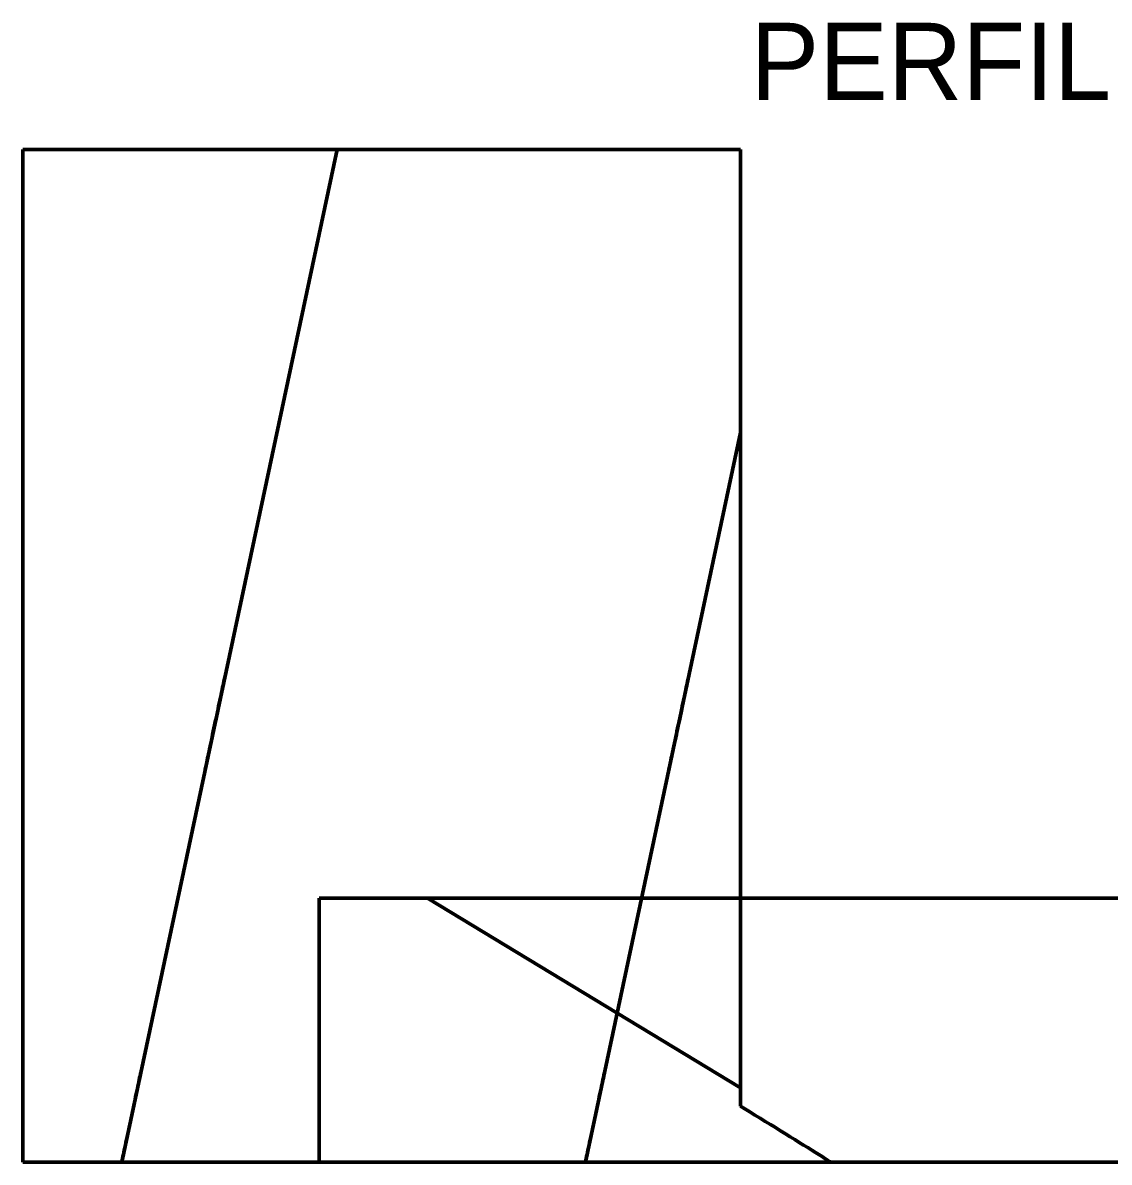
# Model space of a CAD drawing. Header units: millimetres. Extents: x 0 to 594, y 0 to 420.
# Drawn here: x 288.2 to 337.6, y 240.7 to 292.4 of the extents above; entities that cross this region are included whole.
import ezdxf
from ezdxf.enums import TextEntityAlignment as Align

# ---------------------------------------------------------------- set-up
doc = ezdxf.new("R2010")
doc.units = ezdxf.units.MM
doc.linetypes.add('DASHED', pattern=[1.524, 1.27, -0.254])
for name, color, linetype, lineweight in [('OCULTA', 8, 'DASHED', 25), ('TEXTO', 7, 'CONTINUOUS', 25), ('VISIBLE', 7, 'CONTINUOUS', 50)]:
    doc.layers.add(name, color=color, linetype=linetype, lineweight=lineweight)

msp = doc.modelspace()

# ---------------------------------------------------------------- linework, layer by layer
at = {"layer": 'OCULTA'}
for p, q in [((288.205, 286.691), (288.205, 286.691)), ((288.205, 240.691), (288.205, 286.691)), ((320.805, 286.691), (288.205, 286.691)), ((320.805, 286.691), (302.477, 286.691)), ((302.477, 286.691), (302.477, 286.691)), ((320.805, 273.836), (320.805, 286.691)), ((320.805, 286.691), (320.805, 286.691)), ((320.805, 244.072), (320.805, 286.691)), ((320.805, 286.691), (320.805, 286.691)), ((313.76, 240.691), (320.805, 273.836)), ((320.805, 273.836), (320.805, 273.836)), ((288.205, 262.887), (288.205, 262.891)), ((297.417, 262.887), (297.418, 262.891)), ((318.477, 262.887), (318.478, 262.891)), ((320.805, 262.887), (320.805, 262.891)), ((288.205, 262.872), (288.205, 262.887)), ((288.205, 262.849), (288.205, 262.872)), ((288.205, 262.816), (288.205, 262.849)), ((288.205, 262.774), (288.205, 262.816)), ((288.205, 262.724), (288.205, 262.774)), ((288.205, 262.664), (288.205, 262.724)), ((288.205, 262.596), (288.205, 262.664)), ((288.205, 262.52), (288.205, 262.596)), ((288.205, 262.437), (288.205, 262.52)), ((288.205, 262.345), (288.205, 262.437)), ((297.321, 262.437), (297.339, 262.52)), ((297.339, 262.52), (297.355, 262.596)), ((297.37, 262.664), (297.383, 262.724)), ((297.393, 262.774), (297.402, 262.816)), ((297.409, 262.849), (297.414, 262.872)), ((318.362, 262.345), (318.382, 262.437)), ((318.416, 262.596), (318.43, 262.664)), ((318.443, 262.724), (318.454, 262.774)), ((318.462, 262.816), (318.469, 262.849)), ((320.805, 262.872), (320.805, 262.887)), ((320.805, 262.849), (320.805, 262.872)), ((320.805, 262.816), (320.805, 262.849)), ((320.805, 262.774), (320.805, 262.816)), ((320.805, 262.724), (320.805, 262.774)), ((320.805, 262.664), (320.805, 262.724)), ((320.805, 262.596), (320.805, 262.664)), ((320.805, 262.52), (320.805, 262.596)), ((320.805, 262.437), (320.805, 262.52)), ((320.805, 262.345), (320.805, 262.437)), ((288.205, 262.247), (288.205, 262.345)), ((288.205, 262.142), (288.205, 262.247)), ((288.205, 262.031), (288.205, 262.142)), ((288.205, 261.913), (288.205, 262.031)), ((288.205, 261.791), (288.205, 261.913)), ((297.184, 261.791), (297.21, 261.913)), ((297.235, 262.031), (297.21, 261.913)), ((297.235, 262.031), (297.259, 262.142)), ((297.281, 262.247), (297.302, 262.345)), ((318.271, 261.913), (318.295, 262.031)), ((318.341, 262.247), (318.362, 262.345)), ((320.805, 262.247), (320.805, 262.345)), ((320.805, 262.142), (320.805, 262.247)), ((320.805, 262.031), (320.805, 262.142)), ((320.805, 261.913), (320.805, 262.031)), ((320.805, 261.791), (320.805, 261.913)), ((288.205, 261.664), (288.205, 261.791)), ((288.205, 261.533), (288.205, 261.664)), ((288.205, 261.398), (288.205, 261.533)), ((288.205, 261.261), (288.205, 261.398)), ((297.072, 261.261), (297.101, 261.398)), ((297.129, 261.533), (297.157, 261.664)), ((318.19, 261.533), (318.161, 261.398)), ((320.805, 261.664), (320.805, 261.791)), ((320.805, 261.533), (320.805, 261.664)), ((320.805, 261.398), (320.805, 261.533)), ((320.805, 261.261), (320.805, 261.398)), ((288.205, 261.12), (288.205, 261.261)), ((288.205, 260.978), (288.205, 261.12)), ((288.205, 260.835), (288.205, 260.978)), ((288.205, 260.691), (288.205, 260.835)), ((297.012, 260.978), (297.042, 261.12)), ((297.042, 261.12), (297.072, 261.261)), ((318.011, 260.691), (318.041, 260.835)), ((318.072, 260.978), (318.102, 261.12)), ((320.805, 261.12), (320.805, 261.261)), ((320.805, 260.978), (320.805, 261.12)), ((320.805, 260.835), (320.805, 260.978)), ((320.805, 260.691), (320.805, 260.835)), ((288.205, 260.547), (288.205, 260.691)), ((288.205, 260.404), (288.205, 260.547)), ((288.205, 260.262), (288.205, 260.404)), ((296.859, 260.262), (296.889, 260.404)), ((296.92, 260.547), (296.95, 260.691)), ((317.98, 260.547), (318.011, 260.691)), ((320.805, 260.547), (320.805, 260.691)), ((320.805, 260.404), (320.805, 260.547)), ((320.805, 260.262), (320.805, 260.404)), ((288.205, 260.122), (288.205, 260.262)), ((288.205, 259.984), (288.205, 260.122)), ((288.205, 259.849), (288.205, 259.984)), ((288.205, 259.718), (288.205, 259.849)), ((296.744, 259.718), (296.772, 259.849)), ((296.772, 259.849), (296.8, 259.984)), ((296.8, 259.984), (296.829, 260.122)), ((296.829, 260.122), (296.859, 260.262)), ((317.86, 259.984), (317.832, 259.849)), ((317.89, 260.122), (317.919, 260.262)), ((320.805, 260.122), (320.805, 260.262)), ((320.805, 259.984), (320.805, 260.122)), ((320.805, 259.849), (320.805, 259.984)), ((320.805, 259.718), (320.805, 259.849)), ((288.205, 259.718), (288.205, 259.591)), ((288.205, 259.469), (288.205, 259.591)), ((288.205, 259.352), (288.205, 259.469)), ((288.205, 259.241), (288.205, 259.352)), ((296.642, 259.241), (296.666, 259.352)), ((317.726, 259.352), (317.751, 259.469)), ((317.751, 259.469), (317.777, 259.591)), ((320.805, 259.718), (320.805, 259.591)), ((320.805, 259.469), (320.805, 259.591)), ((320.805, 259.352), (320.805, 259.469)), ((320.805, 259.241), (320.805, 259.352)), ((288.205, 259.241), (288.205, 259.136)), ((288.205, 259.037), (288.205, 259.136)), ((288.205, 258.946), (288.205, 259.037)), ((288.205, 258.862), (288.205, 258.946)), ((288.205, 258.786), (288.205, 258.862)), ((288.205, 258.718), (288.205, 258.786)), ((296.546, 258.786), (296.562, 258.862)), ((296.599, 259.037), (296.62, 259.136)), ((317.591, 258.718), (317.606, 258.786)), ((317.606, 258.786), (317.622, 258.862)), ((317.622, 258.862), (317.64, 258.946)), ((317.702, 259.241), (317.68, 259.136)), ((320.805, 259.241), (320.805, 259.136)), ((320.805, 259.037), (320.805, 259.136)), ((320.805, 258.946), (320.805, 259.037)), ((320.805, 258.862), (320.805, 258.946)), ((320.805, 258.786), (320.805, 258.862)), ((320.805, 258.718), (320.805, 258.786)), ((288.205, 258.659), (288.205, 258.718)), ((288.205, 258.659), (288.205, 258.608)), ((288.205, 258.566), (288.205, 258.608)), ((288.205, 258.566), (288.205, 258.534)), ((288.205, 258.534), (288.205, 258.51)), ((288.205, 258.51), (288.205, 258.496)), ((288.205, 258.496), (288.205, 258.491)), ((296.492, 258.534), (296.487, 258.51)), ((296.499, 258.566), (296.508, 258.608)), ((296.518, 258.659), (296.531, 258.718)), ((317.544, 258.496), (317.543, 258.491)), ((317.547, 258.51), (317.544, 258.496)), ((317.552, 258.534), (317.547, 258.51)), ((317.559, 258.566), (317.568, 258.608)), ((320.805, 258.659), (320.805, 258.718)), ((320.805, 258.659), (320.805, 258.608)), ((320.805, 258.566), (320.805, 258.608)), ((320.805, 258.566), (320.805, 258.534)), ((320.805, 258.534), (320.805, 258.51)), ((320.805, 258.51), (320.805, 258.496)), ((320.805, 258.496), (320.805, 258.491)), ((301.668, 240.691), (301.668, 252.691)), ((306.594, 252.691), (301.668, 252.691)), ((301.668, 252.691), (301.8, 252.691)), ((301.8, 252.691), (302.438, 252.691)), ((302.438, 252.691), (303.203, 252.691)), ((303.203, 252.691), (304.092, 252.691)), ((304.092, 252.691), (305.105, 252.691)), ((305.105, 252.691), (306.242, 252.691)), ((306.242, 252.691), (307.5, 252.691)), ((307.484, 252.691), (306.594, 252.691)), ((307.579, 252.691), (307.484, 252.691)), ((308.879, 252.691), (307.5, 252.691)), ((309.135, 252.691), (307.579, 252.691)), ((308.879, 252.691), (310.377, 252.691)), ((309.257, 252.691), (309.135, 252.691)), ((311.247, 252.691), (309.257, 252.691)), ((310.377, 252.691), (311.992, 252.691)), ((311.395, 252.691), (311.247, 252.691)), ((313.809, 252.691), (311.395, 252.691)), ((311.992, 252.691), (313.723, 252.691)), ((315.567, 252.691), (313.723, 252.691)), ((313.983, 252.691), (313.809, 252.691)), ((316.811, 252.691), (313.983, 252.691)), ((317.523, 252.691), (315.567, 252.691)), ((317.009, 252.691), (316.811, 252.691)), ((320.24, 252.691), (317.009, 252.691)), ((319.588, 252.691), (317.523, 252.691)), ((321.76, 252.691), (319.588, 252.691)), ((320.462, 252.691), (320.24, 252.691)), ((324.081, 252.691), (320.462, 252.691)), ((321.76, 252.691), (324.037, 252.691)), ((326.417, 252.691), (324.037, 252.691)), ((324.326, 252.691), (324.081, 252.691)), ((328.318, 252.691), (324.326, 252.691)), ((326.417, 252.691), (328.895, 252.691)), ((328.585, 252.691), (328.318, 252.691)), ((332.932, 252.691), (328.585, 252.691)), ((331.471, 252.691), (328.895, 252.691)), ((331.471, 252.691), (334.14, 252.691)), ((333.22, 252.691), (332.932, 252.691)), ((337.905, 252.691), (333.22, 252.691)), ((336.901, 252.691), (334.14, 252.691)), ((339.749, 252.691), (336.901, 252.691)), ((288.205, 244.887), (288.205, 244.891)), ((288.205, 244.872), (288.205, 244.887)), ((288.205, 244.849), (288.205, 244.872)), ((288.205, 244.816), (288.205, 244.849)), ((288.205, 244.774), (288.205, 244.816)), ((293.567, 244.774), (293.576, 244.816)), ((293.588, 244.872), (293.591, 244.887)), ((293.591, 244.887), (293.592, 244.891)), ((314.636, 244.816), (314.643, 244.849)), ((314.648, 244.872), (314.651, 244.887)), ((320.805, 244.887), (320.805, 244.891)), ((320.805, 244.872), (320.805, 244.887)), ((320.805, 244.849), (320.805, 244.872)), ((320.805, 244.816), (320.805, 244.849)), ((320.805, 244.774), (320.805, 244.816)), ((288.205, 244.724), (288.205, 244.774)), ((288.205, 244.664), (288.205, 244.724)), ((288.205, 244.596), (288.205, 244.664)), ((288.205, 244.52), (288.205, 244.596)), ((288.205, 244.437), (288.205, 244.52)), ((288.205, 244.345), (288.205, 244.437)), ((288.205, 244.247), (288.205, 244.345)), ((293.476, 244.345), (293.495, 244.437)), ((293.495, 244.437), (293.513, 244.52)), ((293.513, 244.52), (293.529, 244.596)), ((293.544, 244.664), (293.557, 244.724)), ((314.515, 244.247), (314.536, 244.345)), ((314.59, 244.596), (314.604, 244.664)), ((314.628, 244.774), (314.617, 244.724)), ((320.805, 244.724), (320.805, 244.774)), ((320.805, 244.664), (320.805, 244.724)), ((320.805, 244.596), (320.805, 244.664)), ((320.805, 244.52), (320.805, 244.596)), ((320.805, 244.437), (320.805, 244.52)), ((320.805, 244.345), (320.805, 244.437)), ((320.805, 244.247), (320.805, 244.345)), ((288.205, 244.142), (288.205, 244.247)), ((288.205, 244.031), (288.205, 244.142)), ((288.205, 243.913), (288.205, 244.031)), ((288.205, 243.791), (288.205, 243.913)), ((288.205, 243.664), (288.205, 243.791)), ((293.384, 243.913), (293.358, 243.791)), ((293.384, 243.913), (293.409, 244.031)), ((293.409, 244.031), (293.433, 244.142)), ((314.392, 243.664), (314.419, 243.791)), ((314.493, 244.142), (314.515, 244.247)), ((320.805, 244.142), (320.805, 244.247)), ((320.805, 244.031), (320.805, 244.142)), ((320.805, 244.072), (320.805, 243.701)), ((320.805, 243.913), (320.805, 244.031)), ((320.805, 243.791), (320.805, 243.913)), ((320.805, 243.664), (320.805, 243.791)), ((288.205, 243.533), (288.205, 243.664)), ((288.205, 243.398), (288.205, 243.533)), ((288.205, 243.261), (288.205, 243.398)), ((288.205, 243.12), (288.205, 243.261)), ((293.246, 243.261), (293.275, 243.398)), ((293.303, 243.533), (293.331, 243.664)), ((314.335, 243.398), (314.364, 243.533)), ((320.805, 243.701), (320.805, 243.32)), ((320.805, 243.533), (320.805, 243.664)), ((320.805, 243.398), (320.805, 243.533)), ((320.805, 243.261), (320.805, 243.398)), ((320.805, 243.32), (320.805, 243.236)), ((320.805, 243.236), (320.805, 243.261)), ((320.995, 243.12), (320.805, 243.236)), ((288.205, 242.978), (288.205, 243.12)), ((288.205, 242.835), (288.205, 242.978)), ((288.205, 242.691), (288.205, 242.835)), ((293.124, 242.691), (293.155, 242.835)), ((293.155, 242.835), (293.186, 242.978)), ((314.185, 242.691), (314.215, 242.835)), ((314.215, 242.835), (314.246, 242.978)), ((321.226, 242.978), (320.995, 243.12)), ((321.46, 242.835), (321.226, 242.978)), ((321.694, 242.691), (321.46, 242.835)), ((288.205, 242.547), (288.205, 242.691)), ((288.205, 242.404), (288.205, 242.547)), ((288.205, 242.262), (288.205, 242.404)), ((288.205, 242.122), (288.205, 242.262)), ((293.063, 242.404), (293.094, 242.547)), ((314.064, 242.122), (314.093, 242.262)), ((314.093, 242.262), (314.124, 242.404)), ((321.928, 242.547), (321.694, 242.691)), ((322.161, 242.404), (321.928, 242.547)), ((322.392, 242.262), (322.161, 242.404)), ((322.619, 242.122), (322.392, 242.262)), ((288.205, 241.984), (288.205, 242.122)), ((288.205, 241.849), (288.205, 241.984)), ((288.205, 241.718), (288.205, 241.849)), ((288.205, 241.718), (288.205, 241.591)), ((292.918, 241.718), (292.946, 241.849)), ((292.946, 241.849), (292.974, 241.984)), ((313.978, 241.718), (313.951, 241.591)), ((314.034, 241.984), (314.064, 242.122)), ((322.841, 241.984), (322.619, 242.122)), ((323.059, 241.849), (322.841, 241.984)), ((323.271, 241.718), (323.059, 241.849)), ((323.475, 241.591), (323.271, 241.718)), ((288.205, 241.469), (288.205, 241.591)), ((288.205, 241.352), (288.205, 241.469)), ((288.205, 241.241), (288.205, 241.352)), ((288.205, 241.241), (288.205, 241.136)), ((292.816, 241.241), (292.794, 241.136)), ((313.876, 241.241), (313.854, 241.136)), ((313.9, 241.352), (313.925, 241.469)), ((313.925, 241.469), (313.951, 241.591)), ((323.671, 241.469), (323.475, 241.591)), ((323.697, 241.453), (323.671, 241.469)), ((323.859, 241.352), (323.697, 241.453)), ((324.037, 241.241), (323.859, 241.352)), ((324.037, 241.241), (324.205, 241.136)), ((288.205, 241.037), (288.205, 241.136)), ((288.205, 240.946), (288.205, 241.037)), ((288.205, 240.862), (288.205, 240.946)), ((288.205, 240.862), (288.205, 240.786)), ((288.205, 240.718), (288.205, 240.786)), ((288.205, 240.691), (288.205, 240.718)), ((288.205, 240.691), (288.205, 240.691)), ((292.699, 240.691), (288.205, 240.691)), ((301.668, 240.691), (288.205, 240.691)), ((288.205, 240.691), (288.205, 240.691)), ((292.699, 240.691), (292.705, 240.718)), ((313.76, 240.691), (292.699, 240.691)), ((292.699, 240.691), (292.699, 240.691)), ((292.699, 240.691), (292.699, 240.691)), ((292.773, 241.037), (292.794, 241.136)), ((301.668, 240.691), (301.8, 240.691)), ((301.8, 240.691), (302.438, 240.691)), ((302.438, 240.691), (303.203, 240.691)), ((303.203, 240.691), (304.092, 240.691)), ((304.092, 240.691), (305.105, 240.691)), ((305.105, 240.691), (306.242, 240.691)), ((306.242, 240.691), (307.5, 240.691)), ((308.879, 240.691), (307.5, 240.691)), ((308.879, 240.691), (310.377, 240.691)), ((310.377, 240.691), (311.992, 240.691)), ((311.992, 240.691), (313.723, 240.691)), ((315.567, 240.691), (313.723, 240.691)), ((313.76, 240.691), (313.765, 240.718)), ((324.907, 240.691), (313.76, 240.691)), ((313.76, 240.691), (313.76, 240.691)), ((313.76, 240.691), (313.76, 240.691)), ((313.765, 240.718), (313.78, 240.786)), ((313.796, 240.862), (313.78, 240.786)), ((313.796, 240.862), (313.814, 240.946)), ((313.833, 241.037), (313.814, 240.946)), ((317.523, 240.691), (315.567, 240.691)), ((319.588, 240.691), (317.523, 240.691)), ((321.76, 240.691), (319.588, 240.691)), ((321.76, 240.691), (324.037, 240.691)), ((326.417, 240.691), (324.037, 240.691)), ((324.362, 241.037), (324.205, 241.136)), ((324.507, 240.946), (324.362, 241.037)), ((324.639, 240.862), (324.507, 240.946)), ((324.639, 240.862), (324.759, 240.786)), ((324.865, 240.718), (324.759, 240.786)), ((324.907, 240.691), (324.865, 240.718)), ((325.056, 240.691), (324.907, 240.691)), ((325.074, 240.691), (325.056, 240.691)), ((325.61, 240.691), (325.074, 240.691)), ((325.661, 240.691), (325.61, 240.691)), ((326.552, 240.691), (325.661, 240.691)), ((326.417, 240.691), (328.895, 240.691)), ((326.638, 240.691), (326.552, 240.691)), ((327.88, 240.691), (326.638, 240.691)), ((327.999, 240.691), (327.88, 240.691)), ((329.587, 240.691), (327.999, 240.691)), ((331.471, 240.691), (328.895, 240.691)), ((329.74, 240.691), (329.587, 240.691)), ((331.666, 240.691), (329.74, 240.691)), ((331.471, 240.691), (334.14, 240.691)), ((331.852, 240.691), (331.666, 240.691)), ((334.109, 240.691), (331.852, 240.691)), ((334.327, 240.691), (334.109, 240.691)), ((336.901, 240.691), (334.14, 240.691)), ((336.905, 240.691), (334.327, 240.691)), ((339.749, 240.691), (336.901, 240.691)), ((337.153, 240.691), (336.905, 240.691)), ((340.041, 240.691), (337.153, 240.691))]:
    msp.add_line(p, q, dxfattribs=at)
at = {"layer": 'VISIBLE'}
for p, q in [((288.205, 240.691), (288.205, 286.691)), ((320.805, 286.691), (288.205, 286.691)), ((288.205, 286.691), (288.205, 286.691)), ((288.205, 286.691), (288.205, 286.691)), ((288.205, 286.691), (320.805, 286.691)), ((288.205, 240.691), (288.205, 286.691)), ((292.699, 240.691), (302.477, 286.691)), ((292.699, 240.691), (302.477, 286.691)), ((320.805, 286.691), (302.477, 286.691)), ((320.805, 244.072), (320.805, 286.691)), ((320.805, 273.836), (320.805, 286.691)), ((320.805, 286.691), (320.805, 286.691)), ((320.805, 286.691), (320.805, 286.691)), ((320.805, 286.691), (320.805, 252.691)), ((313.76, 240.691), (320.805, 273.836)), ((288.205, 262.891), (288.205, 262.887)), ((297.418, 262.891), (297.417, 262.887)), ((318.478, 262.891), (318.477, 262.887)), ((320.805, 262.891), (320.805, 262.887)), ((288.205, 262.872), (288.205, 262.887)), ((288.205, 262.872), (288.205, 262.849)), ((288.205, 262.816), (288.205, 262.849)), ((288.205, 262.774), (288.205, 262.816)), ((288.205, 262.774), (288.205, 262.724)), ((288.205, 262.664), (288.205, 262.724)), ((288.205, 262.596), (288.205, 262.664)), ((288.205, 262.596), (288.205, 262.52)), ((288.205, 262.437), (288.205, 262.52)), ((288.205, 262.345), (288.205, 262.437)), ((297.302, 262.345), (297.321, 262.437)), ((297.302, 262.345), (297.321, 262.437)), ((297.321, 262.437), (297.339, 262.52)), ((297.355, 262.596), (297.339, 262.52)), ((297.355, 262.596), (297.37, 262.664)), ((297.355, 262.596), (297.37, 262.664)), ((297.37, 262.664), (297.383, 262.724)), ((297.383, 262.724), (297.393, 262.774)), ((297.393, 262.774), (297.383, 262.724)), ((297.393, 262.774), (297.402, 262.816)), ((297.402, 262.816), (297.409, 262.849)), ((297.402, 262.816), (297.409, 262.849)), ((297.414, 262.872), (297.409, 262.849)), ((297.414, 262.872), (297.417, 262.887)), ((297.414, 262.872), (297.417, 262.887)), ((318.362, 262.345), (318.382, 262.437)), ((318.382, 262.437), (318.4, 262.52)), ((318.382, 262.437), (318.4, 262.52)), ((318.4, 262.52), (318.416, 262.596)), ((318.416, 262.596), (318.4, 262.52)), ((318.416, 262.596), (318.43, 262.664)), ((318.43, 262.664), (318.443, 262.724)), ((318.43, 262.664), (318.443, 262.724)), ((318.454, 262.774), (318.443, 262.724)), ((318.454, 262.774), (318.462, 262.816)), ((318.454, 262.774), (318.462, 262.816)), ((318.462, 262.816), (318.469, 262.849)), ((318.469, 262.849), (318.474, 262.872)), ((318.474, 262.872), (318.469, 262.849)), ((318.474, 262.872), (318.477, 262.887)), ((318.474, 262.872), (318.477, 262.887)), ((320.805, 262.872), (320.805, 262.887)), ((320.805, 262.872), (320.805, 262.849)), ((320.805, 262.816), (320.805, 262.849)), ((320.805, 262.774), (320.805, 262.816)), ((320.805, 262.774), (320.805, 262.724)), ((320.805, 262.664), (320.805, 262.724)), ((320.805, 262.596), (320.805, 262.664)), ((320.805, 262.596), (320.805, 262.52)), ((320.805, 262.437), (320.805, 262.52)), ((320.805, 262.345), (320.805, 262.437)), ((288.205, 262.247), (288.205, 262.345)), ((288.205, 262.247), (288.205, 262.142)), ((288.205, 262.031), (288.205, 262.142)), ((288.205, 261.913), (288.205, 262.031)), ((288.205, 261.791), (288.205, 261.913)), ((297.184, 261.791), (297.21, 261.913)), ((297.235, 262.031), (297.21, 261.913)), ((297.235, 262.031), (297.259, 262.142)), ((297.259, 262.142), (297.281, 262.247)), ((297.281, 262.247), (297.259, 262.142)), ((297.281, 262.247), (297.302, 262.345)), ((318.245, 261.791), (318.271, 261.913)), ((318.245, 261.791), (318.271, 261.913)), ((318.271, 261.913), (318.295, 262.031)), ((318.295, 262.031), (318.319, 262.142)), ((318.295, 262.031), (318.319, 262.142)), ((318.319, 262.142), (318.341, 262.247)), ((318.341, 262.247), (318.319, 262.142)), ((318.341, 262.247), (318.362, 262.345)), ((320.805, 262.247), (320.805, 262.345)), ((320.805, 262.247), (320.805, 262.142)), ((320.805, 262.031), (320.805, 262.142)), ((320.805, 261.913), (320.805, 262.031)), ((320.805, 261.791), (320.805, 261.913)), ((288.205, 261.664), (288.205, 261.791)), ((288.205, 261.533), (288.205, 261.664)), ((288.205, 261.398), (288.205, 261.533)), ((288.205, 261.261), (288.205, 261.398)), ((297.072, 261.261), (297.101, 261.398)), ((297.101, 261.398), (297.129, 261.533)), ((297.101, 261.398), (297.129, 261.533)), ((297.129, 261.533), (297.157, 261.664)), ((297.157, 261.664), (297.184, 261.791)), ((297.157, 261.664), (297.184, 261.791)), ((318.132, 261.261), (318.161, 261.398)), ((318.132, 261.261), (318.161, 261.398)), ((318.19, 261.533), (318.161, 261.398)), ((318.19, 261.533), (318.218, 261.664)), ((318.19, 261.533), (318.218, 261.664)), ((318.218, 261.664), (318.245, 261.791)), ((318.218, 261.664), (318.245, 261.791)), ((320.805, 261.664), (320.805, 261.791)), ((320.805, 261.533), (320.805, 261.664)), ((320.805, 261.398), (320.805, 261.533)), ((320.805, 261.261), (320.805, 261.398)), ((288.205, 261.12), (288.205, 261.261)), ((288.205, 260.978), (288.205, 261.12)), ((288.205, 260.835), (288.205, 260.978)), ((288.205, 260.691), (288.205, 260.835)), ((296.95, 260.691), (296.981, 260.835)), ((296.95, 260.691), (296.981, 260.835)), ((296.981, 260.835), (297.012, 260.978)), ((296.981, 260.835), (297.012, 260.978)), ((297.012, 260.978), (297.042, 261.12)), ((297.042, 261.12), (297.072, 261.261)), ((318.011, 260.691), (318.041, 260.835)), ((318.041, 260.835), (318.072, 260.978)), ((318.041, 260.835), (318.072, 260.978)), ((318.072, 260.978), (318.102, 261.12)), ((318.102, 261.12), (318.132, 261.261)), ((318.102, 261.12), (318.132, 261.261)), ((320.805, 261.12), (320.805, 261.261)), ((320.805, 260.978), (320.805, 261.12)), ((320.805, 260.835), (320.805, 260.978)), ((320.805, 260.691), (320.805, 260.835)), ((288.205, 260.547), (288.205, 260.691)), ((288.205, 260.404), (288.205, 260.547)), ((288.205, 260.262), (288.205, 260.404)), ((296.859, 260.262), (296.889, 260.404)), ((296.889, 260.404), (296.92, 260.547)), ((296.889, 260.404), (296.92, 260.547)), ((296.92, 260.547), (296.95, 260.691)), ((317.919, 260.262), (317.95, 260.404)), ((317.919, 260.262), (317.95, 260.404)), ((317.95, 260.404), (317.98, 260.547)), ((317.95, 260.404), (317.98, 260.547)), ((317.98, 260.547), (318.011, 260.691)), ((320.805, 260.547), (320.805, 260.691)), ((320.805, 260.404), (320.805, 260.547)), ((320.805, 260.262), (320.805, 260.404)), ((288.205, 260.122), (288.205, 260.262)), ((288.205, 259.984), (288.205, 260.122)), ((288.205, 259.849), (288.205, 259.984)), ((288.205, 259.718), (288.205, 259.849)), ((296.744, 259.718), (296.772, 259.849)), ((296.772, 259.849), (296.8, 259.984)), ((296.8, 259.984), (296.829, 260.122)), ((296.829, 260.122), (296.859, 260.262)), ((317.804, 259.718), (317.832, 259.849)), ((317.804, 259.718), (317.832, 259.849)), ((317.86, 259.984), (317.832, 259.849)), ((317.86, 259.984), (317.89, 260.122)), ((317.86, 259.984), (317.89, 260.122)), ((317.89, 260.122), (317.919, 260.262)), ((320.805, 260.122), (320.805, 260.262)), ((320.805, 259.984), (320.805, 260.122)), ((320.805, 259.849), (320.805, 259.984)), ((320.805, 259.718), (320.805, 259.849)), ((288.205, 259.591), (288.205, 259.718)), ((288.205, 259.469), (288.205, 259.591)), ((288.205, 259.352), (288.205, 259.469)), ((288.205, 259.241), (288.205, 259.352)), ((296.642, 259.241), (296.666, 259.352)), ((296.666, 259.352), (296.691, 259.469)), ((296.666, 259.352), (296.691, 259.469)), ((296.691, 259.469), (296.717, 259.591)), ((296.691, 259.469), (296.717, 259.591)), ((296.744, 259.718), (296.717, 259.591)), ((296.717, 259.591), (296.744, 259.718)), ((317.702, 259.241), (317.726, 259.352)), ((317.702, 259.241), (317.726, 259.352)), ((317.726, 259.352), (317.751, 259.469)), ((317.751, 259.469), (317.777, 259.591)), ((317.804, 259.718), (317.777, 259.591)), ((317.777, 259.591), (317.804, 259.718)), ((320.805, 259.591), (320.805, 259.718)), ((320.805, 259.469), (320.805, 259.591)), ((320.805, 259.352), (320.805, 259.469)), ((320.805, 259.241), (320.805, 259.352)), ((288.205, 259.136), (288.205, 259.241)), ((288.205, 259.037), (288.205, 259.136)), ((288.205, 258.946), (288.205, 259.037)), ((288.205, 258.862), (288.205, 258.946)), ((288.205, 258.786), (288.205, 258.862)), ((288.205, 258.718), (288.205, 258.786)), ((296.531, 258.718), (296.546, 258.786)), ((296.531, 258.718), (296.546, 258.786)), ((296.546, 258.786), (296.562, 258.862)), ((296.562, 258.862), (296.58, 258.946)), ((296.562, 258.862), (296.58, 258.946)), ((296.599, 259.037), (296.58, 258.946)), ((296.599, 259.037), (296.58, 258.946)), ((296.599, 259.037), (296.62, 259.136)), ((296.642, 259.241), (296.62, 259.136)), ((296.62, 259.136), (296.642, 259.241)), ((317.591, 258.718), (317.606, 258.786)), ((317.606, 258.786), (317.622, 258.862)), ((317.622, 258.862), (317.64, 258.946)), ((317.64, 258.946), (317.659, 259.037)), ((317.64, 258.946), (317.659, 259.037)), ((317.659, 259.037), (317.68, 259.136)), ((317.659, 259.037), (317.68, 259.136)), ((317.68, 259.136), (317.702, 259.241)), ((320.805, 259.136), (320.805, 259.241)), ((320.805, 259.037), (320.805, 259.136)), ((320.805, 258.946), (320.805, 259.037)), ((320.805, 258.862), (320.805, 258.946)), ((320.805, 258.786), (320.805, 258.862)), ((320.805, 258.718), (320.805, 258.786)), ((288.205, 258.659), (288.205, 258.718)), ((288.205, 258.608), (288.205, 258.659)), ((288.205, 258.566), (288.205, 258.608)), ((288.205, 258.534), (288.205, 258.566)), ((288.205, 258.51), (288.205, 258.534)), ((288.205, 258.496), (288.205, 258.51)), ((288.205, 258.491), (288.205, 258.496)), ((296.484, 258.496), (296.483, 258.491)), ((296.483, 258.491), (296.484, 258.496)), ((296.487, 258.51), (296.484, 258.496)), ((296.484, 258.496), (296.487, 258.51)), ((296.487, 258.51), (296.492, 258.534)), ((296.499, 258.566), (296.492, 258.534)), ((296.492, 258.534), (296.499, 258.566)), ((296.499, 258.566), (296.508, 258.608)), ((296.518, 258.659), (296.508, 258.608)), ((296.508, 258.608), (296.518, 258.659)), ((296.518, 258.659), (296.531, 258.718)), ((317.543, 258.491), (317.544, 258.496)), ((317.544, 258.496), (317.547, 258.51)), ((317.547, 258.51), (317.552, 258.534)), ((317.559, 258.566), (317.552, 258.534)), ((317.552, 258.534), (317.559, 258.566)), ((317.559, 258.566), (317.568, 258.608)), ((317.579, 258.659), (317.568, 258.608)), ((317.568, 258.608), (317.579, 258.659)), ((317.579, 258.659), (317.591, 258.718)), ((317.579, 258.659), (317.591, 258.718)), ((320.805, 258.659), (320.805, 258.718)), ((320.805, 258.608), (320.805, 258.659)), ((320.805, 258.566), (320.805, 258.608)), ((320.805, 258.534), (320.805, 258.566)), ((320.805, 258.51), (320.805, 258.534)), ((320.805, 258.496), (320.805, 258.51)), ((320.805, 258.491), (320.805, 258.496)), ((301.668, 240.691), (301.668, 252.691)), ((306.594, 252.691), (301.668, 252.691)), ((301.8, 252.691), (301.668, 252.691)), ((302.438, 252.691), (301.8, 252.691)), ((303.203, 252.691), (302.438, 252.691)), ((304.092, 252.691), (303.203, 252.691)), ((305.105, 252.691), (304.092, 252.691)), ((306.242, 252.691), (305.105, 252.691)), ((307.5, 252.691), (306.242, 252.691)), ((320.805, 244.072), (306.594, 252.691)), ((320.805, 244.072), (306.594, 252.691)), ((306.594, 252.691), (307.415, 252.691)), ((307.415, 252.691), (307.484, 252.691)), ((309.04, 252.691), (307.484, 252.691)), ((308.879, 252.691), (307.5, 252.691)), ((310.377, 252.691), (308.879, 252.691)), ((309.04, 252.691), (309.135, 252.691)), ((309.135, 252.691), (311.125, 252.691)), ((311.992, 252.691), (310.377, 252.691)), ((311.125, 252.691), (311.247, 252.691)), ((311.247, 252.691), (313.661, 252.691)), ((313.723, 252.691), (311.992, 252.691)), ((313.661, 252.691), (313.809, 252.691)), ((315.567, 252.691), (313.723, 252.691)), ((316.637, 252.691), (313.809, 252.691)), ((317.523, 252.691), (315.567, 252.691)), ((316.637, 252.691), (316.811, 252.691)), ((316.811, 252.691), (320.042, 252.691)), ((319.588, 252.691), (317.523, 252.691)), ((321.76, 252.691), (319.588, 252.691)), ((320.24, 252.691), (320.042, 252.691)), ((320.24, 252.691), (323.859, 252.691)), ((320.805, 252.691), (320.805, 252.691)), ((320.805, 252.691), (320.805, 252.691)), ((320.805, 252.691), (320.805, 252.691)), ((320.805, 252.691), (320.805, 252.691)), ((320.805, 252.691), (320.805, 252.691)), ((320.805, 252.691), (320.805, 252.691)), ((320.805, 252.691), (320.805, 252.691)), ((320.805, 252.691), (320.805, 252.691)), ((320.805, 252.691), (320.805, 252.691)), ((320.805, 252.691), (320.805, 252.691)), ((320.805, 252.691), (320.805, 252.691)), ((320.805, 252.691), (320.805, 252.691)), ((320.805, 252.691), (320.805, 252.691)), ((320.805, 252.691), (320.805, 252.691)), ((320.805, 252.691), (320.805, 252.691)), ((320.805, 252.691), (320.805, 252.691)), ((320.805, 252.691), (360.926, 252.691)), ((324.037, 252.691), (321.76, 252.691)), ((324.081, 252.691), (323.859, 252.691)), ((326.417, 252.691), (324.037, 252.691)), ((324.081, 252.691), (328.073, 252.691)), ((328.895, 252.691), (326.417, 252.691)), ((328.318, 252.691), (328.073, 252.691)), ((332.666, 252.691), (328.318, 252.691)), ((331.471, 252.691), (328.895, 252.691)), ((334.14, 252.691), (331.471, 252.691)), ((332.932, 252.691), (332.666, 252.691)), ((332.932, 252.691), (337.617, 252.691)), ((336.901, 252.691), (334.14, 252.691)), ((339.749, 252.691), (336.901, 252.691)), ((288.205, 244.891), (288.205, 244.887)), ((288.205, 244.887), (288.205, 244.872)), ((288.205, 244.872), (288.205, 244.849)), ((288.205, 244.816), (288.205, 244.849)), ((288.205, 244.816), (288.205, 244.774)), ((293.576, 244.816), (293.567, 244.774)), ((293.576, 244.816), (293.583, 244.849)), ((293.576, 244.816), (293.583, 244.849)), ((293.583, 244.849), (293.588, 244.872)), ((293.588, 244.872), (293.583, 244.849)), ((293.591, 244.887), (293.588, 244.872)), ((293.592, 244.891), (293.591, 244.887)), ((314.628, 244.774), (314.636, 244.816)), ((314.636, 244.816), (314.628, 244.774)), ((314.636, 244.816), (314.643, 244.849)), ((314.643, 244.849), (314.648, 244.872)), ((314.648, 244.872), (314.643, 244.849)), ((314.651, 244.887), (314.648, 244.872)), ((314.651, 244.887), (314.652, 244.891)), ((314.652, 244.891), (314.651, 244.887)), ((320.805, 244.891), (320.805, 244.887)), ((320.805, 244.887), (320.805, 244.872)), ((320.805, 244.872), (320.805, 244.849)), ((320.805, 244.816), (320.805, 244.849)), ((320.805, 244.816), (320.805, 244.774)), ((288.205, 244.774), (288.205, 244.724)), ((288.205, 244.664), (288.205, 244.724)), ((288.205, 244.596), (288.205, 244.664)), ((288.205, 244.596), (288.205, 244.52)), ((288.205, 244.437), (288.205, 244.52)), ((288.205, 244.345), (288.205, 244.437)), ((288.205, 244.247), (288.205, 244.345)), ((293.455, 244.247), (293.476, 244.345)), ((293.455, 244.247), (293.476, 244.345)), ((293.476, 244.345), (293.495, 244.437)), ((293.495, 244.437), (293.513, 244.52)), ((293.529, 244.596), (293.513, 244.52)), ((293.529, 244.596), (293.544, 244.664)), ((293.529, 244.596), (293.544, 244.664)), ((293.544, 244.664), (293.557, 244.724)), ((293.557, 244.724), (293.567, 244.774)), ((293.567, 244.774), (293.557, 244.724)), ((314.515, 244.247), (314.536, 244.345)), ((314.536, 244.345), (314.556, 244.437)), ((314.536, 244.345), (314.556, 244.437)), ((314.556, 244.437), (314.574, 244.52)), ((314.556, 244.437), (314.574, 244.52)), ((314.574, 244.52), (314.59, 244.596)), ((314.59, 244.596), (314.574, 244.52)), ((314.59, 244.596), (314.604, 244.664)), ((314.604, 244.664), (314.617, 244.724)), ((314.604, 244.664), (314.617, 244.724)), ((314.628, 244.774), (314.617, 244.724)), ((320.805, 244.774), (320.805, 244.724)), ((320.805, 244.664), (320.805, 244.724)), ((320.805, 244.596), (320.805, 244.664)), ((320.805, 244.596), (320.805, 244.52)), ((320.805, 244.437), (320.805, 244.52)), ((320.805, 244.345), (320.805, 244.437)), ((320.805, 244.247), (320.805, 244.345)), ((288.205, 244.247), (288.205, 244.142)), ((288.205, 244.031), (288.205, 244.142)), ((288.205, 243.913), (288.205, 244.031)), ((288.205, 243.791), (288.205, 243.913)), ((288.205, 243.664), (288.205, 243.791)), ((293.331, 243.664), (293.358, 243.791)), ((293.331, 243.664), (293.358, 243.791)), ((293.384, 243.913), (293.358, 243.791)), ((293.384, 243.913), (293.409, 244.031)), ((293.409, 244.031), (293.433, 244.142)), ((293.433, 244.142), (293.455, 244.247)), ((293.455, 244.247), (293.433, 244.142)), ((314.392, 243.664), (314.419, 243.791)), ((314.419, 243.791), (314.444, 243.913)), ((314.419, 243.791), (314.444, 243.913)), ((314.444, 243.913), (314.469, 244.031)), ((314.444, 243.913), (314.469, 244.031)), ((314.469, 244.031), (314.493, 244.142)), ((314.469, 244.031), (314.493, 244.142)), ((314.515, 244.247), (314.493, 244.142)), ((320.805, 244.247), (320.805, 244.142)), ((320.805, 244.031), (320.805, 244.142)), ((320.805, 243.701), (320.805, 244.072)), ((320.805, 243.913), (320.805, 244.031)), ((320.805, 243.791), (320.805, 243.913)), ((320.805, 243.664), (320.805, 243.791)), ((288.205, 243.533), (288.205, 243.664)), ((288.205, 243.398), (288.205, 243.533)), ((288.205, 243.261), (288.205, 243.398)), ((288.205, 243.12), (288.205, 243.261)), ((293.216, 243.12), (293.246, 243.261)), ((293.216, 243.12), (293.246, 243.261)), ((293.246, 243.261), (293.275, 243.398)), ((293.275, 243.398), (293.303, 243.533)), ((293.275, 243.398), (293.303, 243.533)), ((293.303, 243.533), (293.331, 243.664)), ((314.276, 243.12), (314.306, 243.261)), ((314.276, 243.12), (314.306, 243.261)), ((314.306, 243.261), (314.335, 243.398)), ((314.306, 243.261), (314.335, 243.398)), ((314.335, 243.398), (314.364, 243.533)), ((314.364, 243.533), (314.392, 243.664)), ((314.364, 243.533), (314.392, 243.664)), ((320.805, 243.32), (320.805, 243.701)), ((320.805, 243.533), (320.805, 243.664)), ((320.805, 243.398), (320.805, 243.533)), ((320.805, 243.261), (320.805, 243.398)), ((320.805, 243.236), (320.805, 243.32)), ((320.805, 243.236), (320.805, 243.261)), ((320.995, 243.12), (320.805, 243.236)), ((288.205, 242.978), (288.205, 243.12)), ((288.205, 242.835), (288.205, 242.978)), ((288.205, 242.691), (288.205, 242.835)), ((293.124, 242.691), (293.155, 242.835)), ((293.155, 242.835), (293.186, 242.978)), ((293.186, 242.978), (293.216, 243.12)), ((293.186, 242.978), (293.216, 243.12)), ((314.185, 242.691), (314.215, 242.835)), ((314.215, 242.835), (314.246, 242.978)), ((314.246, 242.978), (314.276, 243.12)), ((314.246, 242.978), (314.276, 243.12)), ((321.226, 242.978), (320.995, 243.12)), ((321.46, 242.835), (321.226, 242.978)), ((321.694, 242.691), (321.46, 242.835)), ((288.205, 242.547), (288.205, 242.691)), ((288.205, 242.404), (288.205, 242.547)), ((288.205, 242.262), (288.205, 242.404)), ((288.205, 242.122), (288.205, 242.262)), ((293.003, 242.122), (293.033, 242.262)), ((293.003, 242.122), (293.033, 242.262)), ((293.063, 242.404), (293.033, 242.262)), ((293.063, 242.404), (293.033, 242.262)), ((293.063, 242.404), (293.094, 242.547)), ((293.094, 242.547), (293.124, 242.691)), ((293.094, 242.547), (293.124, 242.691)), ((314.064, 242.122), (314.093, 242.262)), ((314.093, 242.262), (314.124, 242.404)), ((314.124, 242.404), (314.154, 242.547)), ((314.124, 242.404), (314.154, 242.547)), ((314.154, 242.547), (314.185, 242.691)), ((314.154, 242.547), (314.185, 242.691)), ((321.928, 242.547), (321.694, 242.691)), ((322.161, 242.404), (321.928, 242.547)), ((322.344, 242.291), (322.161, 242.404)), ((322.392, 242.262), (322.344, 242.291)), ((322.619, 242.122), (322.392, 242.262)), ((288.205, 241.984), (288.205, 242.122)), ((288.205, 241.849), (288.205, 241.984)), ((288.205, 241.718), (288.205, 241.849)), ((288.205, 241.591), (288.205, 241.718)), ((292.918, 241.718), (292.891, 241.591)), ((292.891, 241.591), (292.918, 241.718)), ((292.918, 241.718), (292.946, 241.849)), ((292.946, 241.849), (292.974, 241.984)), ((292.974, 241.984), (293.003, 242.122)), ((292.974, 241.984), (293.003, 242.122)), ((313.951, 241.591), (313.978, 241.718)), ((314.006, 241.849), (313.978, 241.718)), ((314.006, 241.849), (313.978, 241.718)), ((314.006, 241.849), (314.034, 241.984)), ((314.006, 241.849), (314.034, 241.984)), ((314.034, 241.984), (314.064, 242.122)), ((322.841, 241.984), (322.619, 242.122)), ((323.059, 241.849), (322.841, 241.984)), ((323.271, 241.718), (323.059, 241.849)), ((323.475, 241.591), (323.271, 241.718)), ((288.205, 241.469), (288.205, 241.591)), ((288.205, 241.352), (288.205, 241.469)), ((288.205, 241.241), (288.205, 241.352)), ((288.205, 241.136), (288.205, 241.241)), ((292.794, 241.136), (292.816, 241.241)), ((292.816, 241.241), (292.84, 241.352)), ((292.816, 241.241), (292.84, 241.352)), ((292.84, 241.352), (292.865, 241.469)), ((292.84, 241.352), (292.865, 241.469)), ((292.865, 241.469), (292.891, 241.591)), ((292.865, 241.469), (292.891, 241.591)), ((313.854, 241.136), (313.876, 241.241)), ((313.876, 241.241), (313.9, 241.352)), ((313.876, 241.241), (313.9, 241.352)), ((313.9, 241.352), (313.925, 241.469)), ((313.925, 241.469), (313.951, 241.591)), ((323.671, 241.469), (323.475, 241.591)), ((323.859, 241.352), (323.671, 241.469)), ((324.037, 241.241), (323.859, 241.352)), ((324.205, 241.136), (324.037, 241.241)), ((288.205, 241.037), (288.205, 241.136)), ((288.205, 240.946), (288.205, 241.037)), ((288.205, 240.862), (288.205, 240.946)), ((288.205, 240.786), (288.205, 240.862)), ((288.205, 240.718), (288.205, 240.786)), ((288.205, 240.691), (288.205, 240.718)), ((301.668, 240.691), (288.205, 240.691)), ((292.699, 240.691), (288.205, 240.691)), ((370.691, 240.691), (288.205, 240.691)), ((288.205, 240.691), (288.205, 240.691)), ((288.205, 240.691), (288.205, 240.691)), ((292.699, 240.691), (292.705, 240.718)), ((313.76, 240.691), (292.699, 240.691)), ((292.72, 240.786), (292.705, 240.718)), ((292.72, 240.786), (292.705, 240.718)), ((292.736, 240.862), (292.72, 240.786)), ((292.72, 240.786), (292.736, 240.862)), ((292.736, 240.862), (292.753, 240.946)), ((292.736, 240.862), (292.753, 240.946)), ((292.753, 240.946), (292.773, 241.037)), ((292.753, 240.946), (292.773, 241.037)), ((292.773, 241.037), (292.794, 241.136)), ((301.8, 240.691), (301.668, 240.691)), ((302.438, 240.691), (301.8, 240.691)), ((303.203, 240.691), (302.438, 240.691)), ((304.092, 240.691), (303.203, 240.691)), ((305.105, 240.691), (304.092, 240.691)), ((306.242, 240.691), (305.105, 240.691)), ((307.5, 240.691), (306.242, 240.691)), ((308.879, 240.691), (307.5, 240.691)), ((310.377, 240.691), (308.879, 240.691)), ((311.992, 240.691), (310.377, 240.691)), ((313.723, 240.691), (311.992, 240.691)), ((315.567, 240.691), (313.723, 240.691)), ((313.76, 240.691), (313.765, 240.718)), ((324.907, 240.691), (313.76, 240.691)), ((313.765, 240.718), (313.78, 240.786)), ((313.78, 240.786), (313.796, 240.862)), ((313.796, 240.862), (313.814, 240.946)), ((313.833, 241.037), (313.814, 240.946)), ((313.833, 241.037), (313.854, 241.136)), ((313.833, 241.037), (313.854, 241.136)), ((317.523, 240.691), (315.567, 240.691)), ((319.588, 240.691), (317.523, 240.691)), ((321.76, 240.691), (319.588, 240.691)), ((324.037, 240.691), (321.76, 240.691)), ((326.417, 240.691), (324.037, 240.691)), ((324.362, 241.037), (324.205, 241.136)), ((324.507, 240.946), (324.362, 241.037)), ((324.639, 240.862), (324.507, 240.946)), ((324.759, 240.786), (324.639, 240.862)), ((324.865, 240.718), (324.759, 240.786)), ((324.907, 240.691), (324.865, 240.718)), ((324.907, 240.691), (325.074, 240.691)), ((325.074, 240.691), (325.125, 240.691)), ((325.125, 240.691), (325.661, 240.691)), ((325.661, 240.691), (325.747, 240.691)), ((325.747, 240.691), (326.638, 240.691)), ((328.895, 240.691), (326.417, 240.691)), ((326.638, 240.691), (326.758, 240.691)), ((326.758, 240.691), (327.999, 240.691)), ((327.999, 240.691), (328.153, 240.691)), ((329.74, 240.691), (328.153, 240.691)), ((331.471, 240.691), (328.895, 240.691)), ((329.74, 240.691), (329.926, 240.691)), ((329.926, 240.691), (331.852, 240.691)), ((334.14, 240.691), (331.471, 240.691)), ((332.07, 240.691), (331.852, 240.691)), ((332.07, 240.691), (334.327, 240.691)), ((336.901, 240.691), (334.14, 240.691)), ((334.327, 240.691), (334.575, 240.691)), ((337.153, 240.691), (334.575, 240.691)), ((339.749, 240.691), (336.901, 240.691)), ((337.431, 240.691), (337.153, 240.691)), ((337.431, 240.691), (340.319, 240.691))]:
    msp.add_line(p, q, dxfattribs=at)

# ---------------------------------------------------------------- texts
at = {"layer": 'TEXTO'}
msp.add_text('PERFIL', height=3.5, dxfattribs=at).set_placement((329.448, 290.691), align=Align.MIDDLE_CENTER)

doc.saveas('drawing.dxf')
